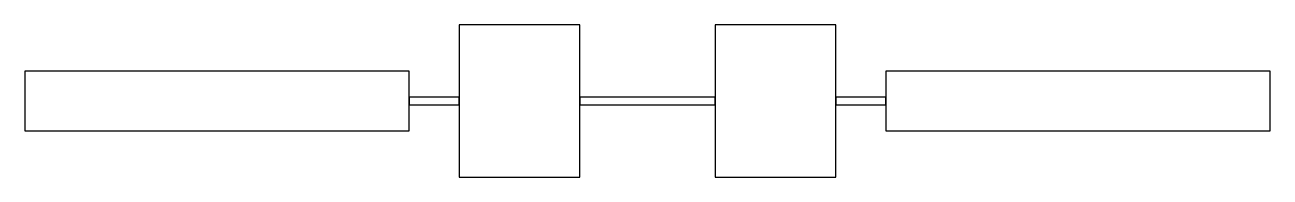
# Model space of a CAD drawing. Extents: x -304 to 681, y -57 to 63.
import ezdxf

# ---------------------------------------------------------------- set-up
doc = ezdxf.new("R2010")
doc.units = 9
doc.layers.add('Copper', color=136, linetype='CONTINUOUS')

msp = doc.modelspace()

# ---------------------------------------------------------------- linework, layer by layer
at = {"layer": 'Copper'}
for points in [[(39.5, -57), (135, -57), (135, 63), (39.5, 63)], [(242, -57), (337.5, -57), (337.5, 63), (242, 63)], [(-304, -20.5), (0, -20.5), (0, 26.5), (-304, 26.5)], [(377, -20.5), (681, -20.5), (681, 26.5), (377, 26.5)], [(0, 0), (39.5, 0), (39.5, 6), (0, 6)], [(135, 0), (242, 0), (242, 6), (135, 6)], [(337.5, 0), (377, 0), (377, 6), (337.5, 6)]]:
    msp.add_lwpolyline(points, close=True, dxfattribs=at)

doc.saveas('drawing.dxf')
